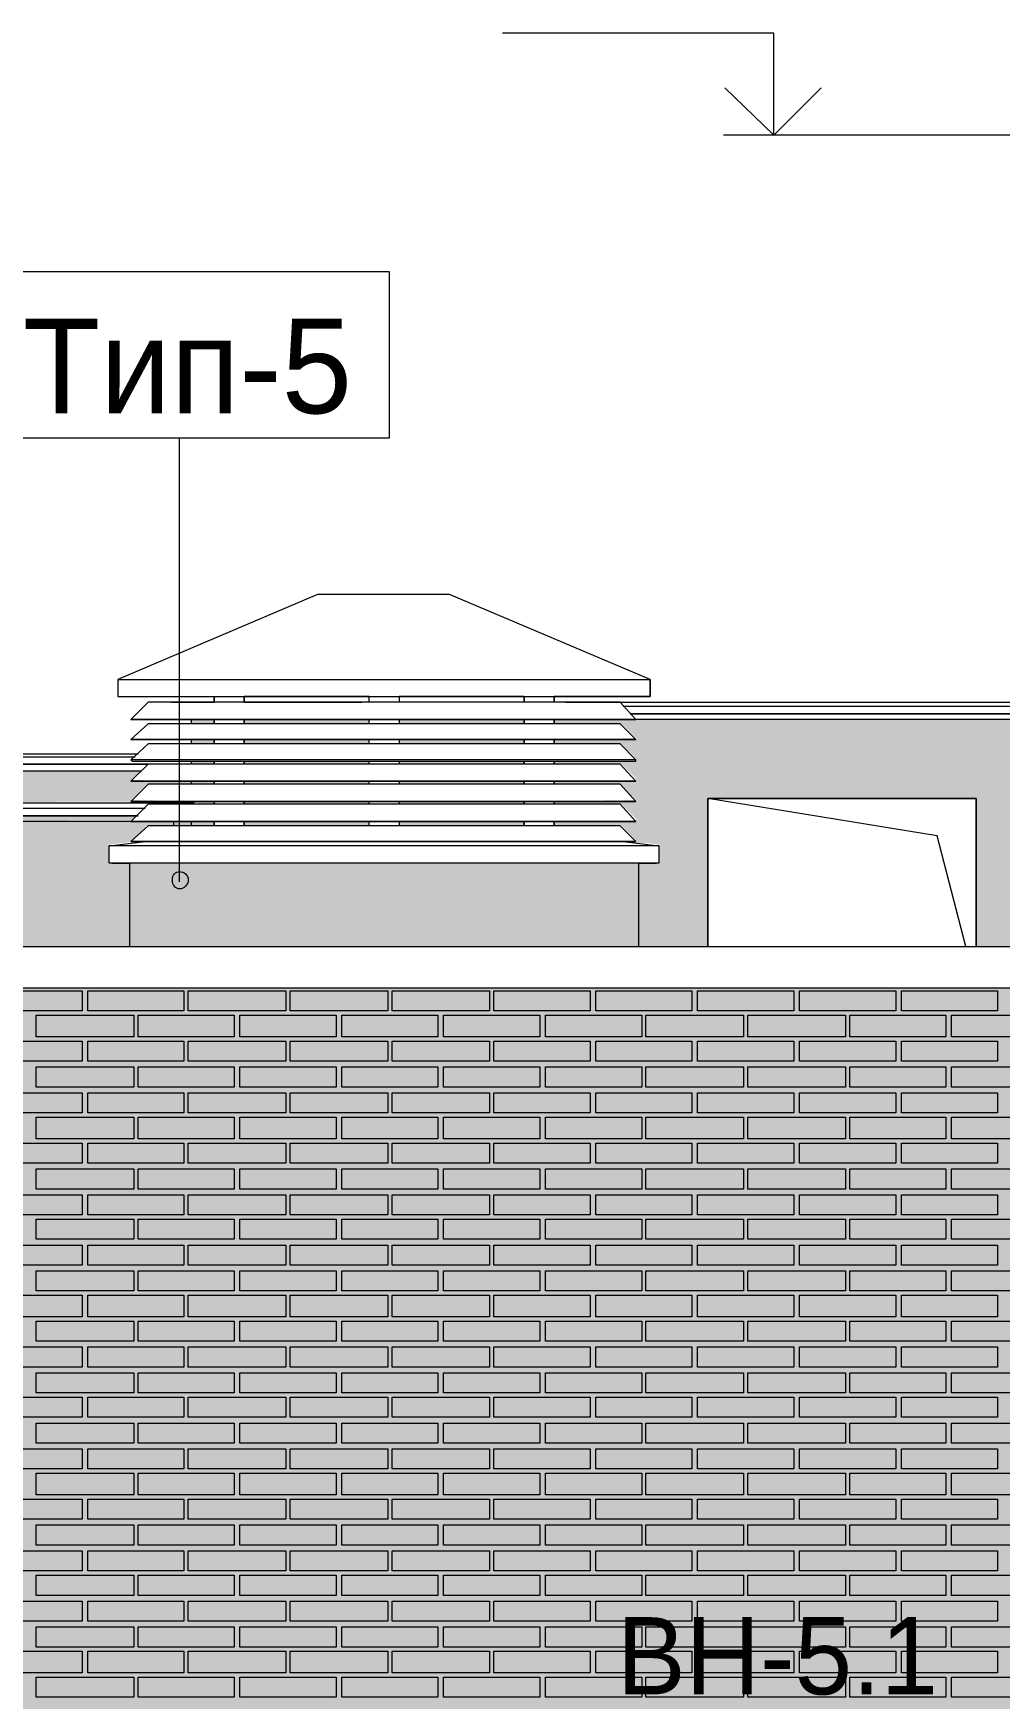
# Model space of a CAD drawing. Header units: millimetres. Extents: x -28928 to 100580, y -22867 to 36490.
# Drawn here: x 18757 to 21607, y 6934 to 11842 of the extents above; entities that cross this region are included whole.
import ezdxf

# ---------------------------------------------------------------- set-up
doc = ezdxf.new("R2010")
doc.units = ezdxf.units.MM
doc.layers.add('PDF _Геометрия', color=7, linetype='Continuous', true_color=0x8f8e8d)
doc.layers.add('PDF _Сплошная заливка', color=7, linetype='Continuous', true_color=0xffffff)
doc.layers.add('PDF _Текст', color=7, linetype='Continuous')

msp = doc.modelspace()

# ---------------------------------------------------------------- hatches: boundary and pattern name
at = {"layer": 'PDF _Сплошная заливка', "true_color": 0x383e42, "transparency": 33554559}
h = msp.add_hatch(color=250, dxfattribs=at)
h.paths.add_polyline_path([(19836.1, 9760.3), (19836.1, 9747.6), (20204.1, 9747.6), (20204.1, 9760.3)])
h.paths.add_polyline_path([(19379.1, 9760.3), (19379.1, 9747.6), (19747.2, 9747.6), (19747.2, 9760.3)])
h.paths.add_polyline_path([(19290.3, 9806.8), (19290.3, 9819.5), (19222.6, 9819.5), (19222.6, 9806.8)])
h.paths.add_polyline_path([(19836.1, 9696.8), (19836.1, 9688.4), (20204.1, 9688.4), (20204.1, 9696.8)])
h.paths.add_polyline_path([(20204.1, 9806.8), (20204.1, 9819.5), (19836.1, 9819.5), (19836.1, 9806.8)])
h.paths.add_polyline_path([(19379.1, 9637.6), (19379.1, 9629.1), (19747.2, 9629.1), (19747.2, 9637.6)])
h.paths.add_polyline_path([(19290.3, 9760.3), (19222.6, 9760.3), (19222.6, 9747.6), (19290.3, 9747.6)])
h.paths.add_polyline_path([(19836.1, 9578.4), (19836.1, 9569.9), (20204.1, 9569.9), (20204.1, 9578.4)])
h.paths.add_polyline_path([(19290.3, 9637.6), (19222.6, 9637.6), (19222.6, 9629.1), (19290.3, 9629.1)])
h.paths.add_polyline_path([(19379.1, 9519.1), (19379.1, 9506.4), (19747.2, 9506.4), (19747.2, 9519.1)])
h.paths.add_polyline_path([(19290.3, 9519.1), (19222.6, 9519.1), (19222.6, 9506.4), (19290.3, 9506.4)])
h.paths.add_polyline_path([(19836.1, 9519.1), (19836.1, 9506.4), (20204.1, 9506.4), (20204.1, 9519.1)])
h.paths.add_polyline_path([(19290.3, 9696.8), (19222.6, 9696.8), (19222.6, 9688.4), (19290.3, 9688.4)])
h.paths.add_polyline_path([(19379.1, 9578.4), (19379.1, 9569.9), (19747.2, 9569.9), (19747.2, 9578.4)])
h.paths.add_polyline_path([(20542.6, 9396.4), (20542.6, 9151), (20745.7, 9151), (20745.7, 9586.8), (21536.8, 9586.8), (21536.8, 9151), (21888, 9151), (21888, 9819.5), (20293, 9819.5), (20293, 9806.8), (20491.8, 9806.8), (20534.1, 9764.5), (20293, 9760.3), (20293, 9747.6), (20491.8, 9747.6), (20534.1, 9705.3), (20534.1, 9696.8), (20293, 9696.8), (20293, 9688.4), (20491.8, 9688.4), (20534.1, 9646), (20534.1, 9637.6), (20293, 9637.6), (20293, 9629.1), (20487.6, 9629.1), (20534.1, 9582.6), (20293, 9578.4), (20293, 9569.9), (20491.8, 9569.9), (20534.1, 9527.6), (20534.1, 9519.1), (20293, 9519.1), (20293, 9506.4), (20491.8, 9506.4), (20534.1, 9464.1), (20534.1, 9455.7), (20568, 9455.7), (20601.8, 9451.4), (20601.8, 9396.4)])
h.paths.add_polyline_path([(19836.1, 9637.6), (19836.1, 9629.1), (20204.1, 9629.1), (20204.1, 9637.6)])
h.paths.add_polyline_path([(19747.2, 9806.8), (19747.2, 9819.5), (19379.1, 9819.5), (19379.1, 9806.8)])
h.paths.add_polyline_path([(19379.1, 9696.8), (19379.1, 9688.4), (19747.2, 9688.4), (19747.2, 9696.8)])
h.paths.add_polyline_path([(19222.6, 9578.4), (19231.1, 9574.1), (19290.3, 9569.9), (19290.3, 9578.4)])
h = msp.add_hatch(color=250, dxfattribs=at)
h.paths.add_polyline_path([(19222.6, 9519.1), (19171.8, 9519.1), (19171.8, 9506.4), (19222.6, 9506.4)])
h.paths.add_polyline_path([(19091.4, 9629.1), (19222.6, 9629.1), (19222.6, 9637.6), (19044.9, 9641.8), (19070.3, 9667.2), (16933.7, 9667.2), (16933.7, 9574.1), (17183.4, 9574.1), (17183.4, 9565.7), (17932.2, 9565.7), (17932.2, 9574.1), (19222.6, 9578.4), (19044.9, 9582.6)])
h.paths.add_polyline_path([(19061.8, 9536), (16933.7, 9536), (16933.7, 9519.1), (19044.9, 9523.4), (19053.4, 9527.6)])
msp.add_hatch(color=250, dxfattribs=at).paths.add_polyline_path([(19091.4, 9506.4), (19171.8, 9506.4), (19171.8, 9519.1), (16502.2, 9519.1), (16502.2, 9151), (19040.7, 9151), (19040.7, 9396.4), (18981.4, 9396.4), (18981.4, 9451.4), (19019.5, 9455.7), (19053.4, 9459.9), (19044.9, 9464.1), (19053.4, 9468.4)])
at = {"layer": 'PDF _Сплошная заливка', "true_color": 0xdcd6cf, "transparency": 33554559}
msp.add_hatch(color=254, dxfattribs=at).paths.add_polyline_path([(29465.3, 1544.1), (29486.4, 1544.1), (29486.4, 9028.4), (4952.2, 9028.4), (4952.2, -4713.2), (29465.3, -4713.2)])

# ---------------------------------------------------------------- linework, layer by layer
at = {"layer": 'PDF _Геометрия', "color": 7, "lineweight": 9}
for points in [[(21985.3, 11541.4), (21185.7, 11541.4), (20940.3, 11541.4), (20940.3, 11841.8), (20140.7, 11841.8)], [(21088.4, 11541.4), (20792.2, 11541.4)], [(19188.7, 9341.4), (19188.7, 10648.7)], [(20576.4, 9938), (20576.4, 9887.2), (20576.4, 9938), (19984.1, 10187.6), (19594.9, 10187.6), (19006.8, 9938), (20576.4, 9938), (19984.1, 10187.6), (19594.9, 10187.6), (19006.8, 9938), (19006.8, 9887.2), (20576.4, 9887.2), (20542.6, 9887.2), (20293, 9887.2)], [(19006.8, 9938), (19006.8, 9887.2), (19040.7, 9887.2), (19290.3, 9887.2)], [(20534.1, 9819.5), (20487.6, 9870.3), (19095.7, 9870.3), (19044.9, 9819.5)], [(19163.4, 9870.3), (19290.3, 9870.3), (19290.3, 9887.2), (19290.3, 9870.3)], [(19379.1, 9870.3), (19379.1, 9887.2), (19379.1, 9870.3)], [(19747.2, 9870.3), (19747.2, 9887.2), (19379.1, 9887.2)], [(19379.1, 9870.3), (19726.1, 9870.3)], [(20204.1, 9887.2), (19836.1, 9887.2), (19836.1, 9870.3)], [(20293, 9870.3), (20293, 9887.2), (20293, 9870.3)], [(20326.8, 9870.3), (21951.4, 9870.3), (21951.4, 9857.6), (20496.1, 9857.6)], [(19290.3, 9819.5), (19290.3, 9806.8), (19290.3, 9819.5), (19222.6, 9819.5), (19222.6, 9806.8)], [(19747.2, 9806.8), (19747.2, 9819.5), (19379.1, 9819.5), (19379.1, 9806.8), (19379.1, 9819.5)], [(20204.1, 9819.5), (20204.1, 9806.8), (20204.1, 9819.5), (19836.1, 9819.5), (19836.1, 9806.8)], [(21888, 9151), (21888, 9819.5), (20293, 9819.5), (20293, 9806.8), (20293, 9819.5)], [(21951.4, 9857.6), (21951.4, 9836.4), (20517.2, 9836.4), (21951.4, 9836.4), (21951.4, 9849.1)], [(20534.1, 9760.3), (20487.6, 9806.8), (19095.7, 9806.8), (19044.9, 9760.3)], [(19066.1, 9718), (18698, 9718), (18698, 9713.7), (18198.7, 9713.7), (18198.7, 9718), (17661.4, 9718), (17661.4, 9713.7), (17314.5, 9713.7), (17314.5, 9718), (16874.5, 9718), (16874.5, 9709.5), (19057.6, 9709.5)], [(20534.1, 9701), (20487.6, 9747.6), (19095.7, 9747.6), (19044.9, 9701)], [(19222.6, 9760.3), (19222.6, 9747.6)], [(19747.2, 9747.6), (19747.2, 9760.3)], [(19836.1, 9760.3), (19836.1, 9747.6)], [(16874.5, 9696.8), (16874.5, 9688.4), (19095.7, 9688.4), (16874.5, 9688.4), (16874.5, 9709.5)], [(20534.1, 9637.6), (20487.6, 9688.4), (19095.7, 9688.4), (19044.9, 9637.6)], [(19222.6, 9696.8), (19222.6, 9688.4)], [(19747.2, 9688.4), (19747.2, 9696.8)], [(19836.1, 9696.8), (19836.1, 9688.4)], [(19074.5, 9667.2), (16933.7, 9667.2), (16933.7, 9574.1)], [(20487.6, 9629.1), (20534.1, 9578.4), (20487.6, 9629.1), (19095.7, 9629.1), (19044.9, 9578.4)], [(19222.6, 9637.6), (19222.6, 9629.1)], [(19747.2, 9629.1), (19747.2, 9637.6)], [(19836.1, 9637.6), (19836.1, 9629.1)], [(19087.2, 9557.2), (16443, 9557.2), (16443, 9574.1), (17183.4, 9574.1), (17183.4, 9565.7), (17932.2, 9565.7), (17932.2, 9574.1), (19231.1, 9574.1), (19231.1, 9569.9)], [(19222.6, 9578.4), (19222.6, 9574.1)], [(19747.2, 9569.9), (19747.2, 9578.4)], [(19836.1, 9578.4), (19836.1, 9569.9)], [(21507.2, 9151), (21422.6, 9476.8), (20745.7, 9586.8)], [(16443, 9553), (16443, 9536), (19066.1, 9536), (16443, 9536), (16443, 9557.2)], [(20534.1, 9519.1), (20487.6, 9569.9), (19095.7, 9569.9), (19044.9, 9519.1)], [(19171.8, 9506.4), (19171.8, 9519.1), (16502.2, 9519.1), (16502.2, 9151)], [(20534.1, 9459.9), (20487.6, 9506.4), (19095.7, 9506.4), (19044.9, 9459.9)], [(19222.6, 9519.1), (19222.6, 9506.4)], [(19747.2, 9506.4), (19747.2, 9519.1)], [(19836.1, 9519.1), (19836.1, 9506.4)], [(20496.1, 9459.9), (20601.8, 9447.2), (20601.8, 9396.4), (18981.4, 9396.4), (18981.4, 9447.2)], [(20601.8, 9447.2), (18981.4, 9447.2), (19087.2, 9459.9)], [(18989.9, 9396.4), (19040.7, 9396.4), (19040.7, 9151)], [(20542.6, 9151), (20542.6, 9396.4), (20593.4, 9396.4)], [(-21875.1, 9028.4), (-21875.1, 9151), (29681.1, 9151), (29681.1, 9028.4), (-21875.1, 9028.4), (-21875.1, 9151)]]:
    msp.add_lwpolyline(points, dxfattribs=at)
at = {"layer": 'PDF _Геометрия', "color": 7, "lineweight": 18}
msp.add_lwpolyline([(21079.9, 11681), (20940.3, 11541.4), (20796.4, 11681)], dxfattribs=at)
at = {"layer": 'PDF _Геометрия', "color": 7, "lineweight": 9}
for points in [[(18566.8, 11139.5), (19806.4, 11139.5), (19806.4, 10648.7), (18566.8, 10648.7)], [(20204.1, 9887.2), (20204.1, 9870.3)], [(19044.9, 9819.5), (19049.1, 9819.5), (20534.1, 9819.5)], [(19044.9, 9760.3), (19049.1, 9760.3), (20534.1, 9760.3)], [(19290.3, 9760.3), (19290.3, 9747.6)], [(19379.1, 9747.6), (19379.1, 9760.3)], [(20204.1, 9760.3), (20204.1, 9747.6)], [(20293, 9747.6), (20293, 9760.3)], [(19044.9, 9701), (19049.1, 9696.8), (20534.1, 9696.8), (20534.1, 9701)], [(19290.3, 9696.8), (19290.3, 9688.4)], [(19379.1, 9688.4), (19379.1, 9696.8)], [(20204.1, 9696.8), (20204.1, 9688.4)], [(20293, 9688.4), (20293, 9696.8)], [(19044.9, 9637.6), (19049.1, 9637.6), (20534.1, 9637.6)], [(19290.3, 9637.6), (19290.3, 9629.1)], [(19379.1, 9629.1), (19379.1, 9637.6)], [(20204.1, 9637.6), (20204.1, 9629.1)], [(20293, 9629.1), (20293, 9637.6)], [(19044.9, 9578.4), (19049.1, 9578.4), (20534.1, 9578.4)], [(19290.3, 9578.4), (19290.3, 9569.9)], [(19379.1, 9569.9), (19379.1, 9578.4)], [(20204.1, 9578.4), (20204.1, 9569.9)], [(20293, 9569.9), (20293, 9578.4)], [(20745.7, 9586.8), (20745.7, 9151), (20745.7, 9586.8), (21536.8, 9586.8), (21536.8, 9151), (21536.8, 9586.8)], [(19044.9, 9519.1), (19049.1, 9519.1), (20534.1, 9519.1)], [(19290.3, 9519.1), (19290.3, 9506.4)], [(19379.1, 9506.4), (19379.1, 9519.1)], [(20204.1, 9519.1), (20204.1, 9506.4)], [(20293, 9506.4), (20293, 9519.1)], [(19044.9, 9459.9), (19049.1, 9459.9), (20534.1, 9459.9)]]:
    msp.add_lwpolyline(points, close=True, dxfattribs=at)
at = {"layer": 'PDF _Геометрия', "lineweight": 9}
for points in [[(18901.1, 9019.9), (18901.1, 8960.7), (18617.6, 8960.7), (18617.6, 9019.9)], [(19201.4, 9019.9), (19201.4, 8960.7), (18918, 8960.7), (18918, 9019.9)], [(19501.8, 9019.9), (19501.8, 8960.7), (19214.1, 8960.7), (19214.1, 9019.9)], [(19802.2, 9019.9), (19802.2, 8960.7), (19514.5, 8960.7), (19514.5, 9019.9)], [(20102.6, 9019.9), (20102.6, 8960.7), (19814.9, 8960.7), (19814.9, 9019.9)], [(20398.7, 9019.9), (20398.7, 8960.7), (20115.3, 8960.7), (20115.3, 9019.9)], [(20699.1, 9019.9), (20699.1, 8960.7), (20415.7, 8960.7), (20415.7, 9019.9)], [(20999.5, 9019.9), (20999.5, 8960.7), (20716.1, 8960.7), (20716.1, 9019.9)], [(21299.9, 9019.9), (21299.9, 8960.7), (21016.4, 8960.7), (21016.4, 9019.9)], [(21600.3, 9019.9), (21600.3, 8960.7), (21316.8, 8960.7), (21316.8, 9019.9)], [(19053.4, 8884.5), (18909.5, 8884.5), (18765.7, 8884.5), (18765.7, 8948), (18909.5, 8948), (19053.4, 8948)], [(19349.5, 8884.5), (19209.9, 8884.5), (19066.1, 8884.5), (19066.1, 8948), (19209.9, 8948), (19349.5, 8948)], [(19649.9, 8884.5), (19510.3, 8884.5), (19366.4, 8884.5), (19366.4, 8948), (19510.3, 8948), (19649.9, 8948)], [(19950.3, 8884.5), (19806.4, 8884.5), (19666.8, 8884.5), (19666.8, 8948), (19806.4, 8948), (19950.3, 8948)], [(20250.7, 8884.5), (20106.8, 8884.5), (19967.2, 8884.5), (19967.2, 8948), (20106.8, 8948), (20250.7, 8948)], [(20551.1, 8884.5), (20407.2, 8884.5), (20267.6, 8884.5), (20267.6, 8948), (20407.2, 8948), (20551.1, 8948)], [(20851.4, 8884.5), (20707.6, 8884.5), (20563.7, 8884.5), (20563.7, 8948), (20707.6, 8948), (20851.4, 8948)], [(21151.8, 8884.5), (21008, 8884.5), (20864.1, 8884.5), (20864.1, 8948), (21008, 8948), (21151.8, 8948)], [(21448, 8884.5), (21308.4, 8884.5), (21164.5, 8884.5), (21164.5, 8948), (21308.4, 8948), (21448, 8948)], [(21748.4, 8884.5), (21608.7, 8884.5), (21464.9, 8884.5), (21464.9, 8948), (21608.7, 8948), (21748.4, 8948)], [(18901.1, 8871.8), (18901.1, 8812.6), (18617.6, 8812.6), (18617.6, 8871.8)], [(19201.4, 8871.8), (19201.4, 8812.6), (18918, 8812.6), (18918, 8871.8)], [(19501.8, 8871.8), (19501.8, 8812.6), (19214.1, 8812.6), (19214.1, 8871.8)], [(19802.2, 8871.8), (19802.2, 8812.6), (19514.5, 8812.6), (19514.5, 8871.8)], [(20102.6, 8871.8), (20102.6, 8812.6), (19814.9, 8812.6), (19814.9, 8871.8)], [(20398.7, 8871.8), (20398.7, 8812.6), (20115.3, 8812.6), (20115.3, 8871.8)], [(20699.1, 8871.8), (20699.1, 8812.6), (20415.7, 8812.6), (20415.7, 8871.8)], [(20999.5, 8871.8), (20999.5, 8812.6), (20716.1, 8812.6), (20716.1, 8871.8)], [(21299.9, 8871.8), (21299.9, 8812.6), (21016.4, 8812.6), (21016.4, 8871.8)], [(21600.3, 8871.8), (21600.3, 8812.6), (21316.8, 8812.6), (21316.8, 8871.8)], [(19053.4, 8736.4), (18909.5, 8736.4), (18765.7, 8736.4), (18765.7, 8795.7), (18909.5, 8795.7), (19053.4, 8795.7)], [(19349.5, 8736.4), (19209.9, 8736.4), (19066.1, 8736.4), (19066.1, 8795.7), (19209.9, 8795.7), (19349.5, 8795.7)], [(19649.9, 8736.4), (19510.3, 8736.4), (19366.4, 8736.4), (19366.4, 8795.7), (19510.3, 8795.7), (19649.9, 8795.7)], [(19950.3, 8736.4), (19806.4, 8736.4), (19666.8, 8736.4), (19666.8, 8795.7), (19806.4, 8795.7), (19950.3, 8795.7)], [(20250.7, 8736.4), (20106.8, 8736.4), (19967.2, 8736.4), (19967.2, 8795.7), (20106.8, 8795.7), (20250.7, 8795.7)], [(20551.1, 8736.4), (20407.2, 8736.4), (20267.6, 8736.4), (20267.6, 8795.7), (20407.2, 8795.7), (20551.1, 8795.7)], [(20851.4, 8736.4), (20707.6, 8736.4), (20563.7, 8736.4), (20563.7, 8795.7), (20707.6, 8795.7), (20851.4, 8795.7)], [(21151.8, 8736.4), (21008, 8736.4), (20864.1, 8736.4), (20864.1, 8795.7), (21008, 8795.7), (21151.8, 8795.7)], [(21448, 8736.4), (21308.4, 8736.4), (21164.5, 8736.4), (21164.5, 8795.7), (21308.4, 8795.7), (21448, 8795.7)], [(21748.4, 8736.4), (21608.7, 8736.4), (21464.9, 8736.4), (21464.9, 8795.7), (21608.7, 8795.7), (21748.4, 8795.7)], [(18901.1, 8719.5), (18901.1, 8660.3), (18617.6, 8660.3), (18617.6, 8719.5)], [(19201.4, 8719.5), (19201.4, 8660.3), (18918, 8660.3), (18918, 8719.5)], [(19501.8, 8719.5), (19501.8, 8660.3), (19214.1, 8660.3), (19214.1, 8719.5)], [(19802.2, 8719.5), (19802.2, 8660.3), (19514.5, 8660.3), (19514.5, 8719.5)], [(20102.6, 8719.5), (20102.6, 8660.3), (19814.9, 8660.3), (19814.9, 8719.5)], [(20398.7, 8719.5), (20398.7, 8660.3), (20115.3, 8660.3), (20115.3, 8719.5)], [(20699.1, 8719.5), (20699.1, 8660.3), (20415.7, 8660.3), (20415.7, 8719.5)], [(20999.5, 8719.5), (20999.5, 8660.3), (20716.1, 8660.3), (20716.1, 8719.5)], [(21299.9, 8719.5), (21299.9, 8660.3), (21016.4, 8660.3), (21016.4, 8719.5)], [(21600.3, 8719.5), (21600.3, 8660.3), (21316.8, 8660.3), (21316.8, 8719.5)], [(19053.4, 8584.1), (18909.5, 8584.1), (18765.7, 8584.1), (18765.7, 8647.6), (18909.5, 8647.6), (19053.4, 8647.6)], [(19349.5, 8584.1), (19209.9, 8584.1), (19066.1, 8584.1), (19066.1, 8647.6), (19209.9, 8647.6), (19349.5, 8647.6)], [(19649.9, 8584.1), (19510.3, 8584.1), (19366.4, 8584.1), (19366.4, 8647.6), (19510.3, 8647.6), (19649.9, 8647.6)], [(19950.3, 8584.1), (19806.4, 8584.1), (19666.8, 8584.1), (19666.8, 8647.6), (19806.4, 8647.6), (19950.3, 8647.6)], [(20250.7, 8584.1), (20106.8, 8584.1), (19967.2, 8584.1), (19967.2, 8647.6), (20106.8, 8647.6), (20250.7, 8647.6)], [(20551.1, 8584.1), (20407.2, 8584.1), (20267.6, 8584.1), (20267.6, 8647.6), (20407.2, 8647.6), (20551.1, 8647.6)], [(20851.4, 8584.1), (20707.6, 8584.1), (20563.7, 8584.1), (20563.7, 8647.6), (20707.6, 8647.6), (20851.4, 8647.6)], [(21151.8, 8584.1), (21008, 8584.1), (20864.1, 8584.1), (20864.1, 8647.6), (21008, 8647.6), (21151.8, 8647.6)], [(21448, 8584.1), (21308.4, 8584.1), (21164.5, 8584.1), (21164.5, 8647.6), (21308.4, 8647.6), (21448, 8647.6)], [(21748.4, 8584.1), (21608.7, 8584.1), (21464.9, 8584.1), (21464.9, 8647.6), (21608.7, 8647.6), (21748.4, 8647.6)], [(18901.1, 8571.4), (18901.1, 8512.2), (18617.6, 8512.2), (18617.6, 8571.4)], [(19201.4, 8571.4), (19201.4, 8512.2), (18918, 8512.2), (18918, 8571.4)], [(19501.8, 8571.4), (19501.8, 8512.2), (19214.1, 8512.2), (19214.1, 8571.4)], [(19802.2, 8571.4), (19802.2, 8512.2), (19514.5, 8512.2), (19514.5, 8571.4)], [(20102.6, 8571.4), (20102.6, 8512.2), (19814.9, 8512.2), (19814.9, 8571.4)], [(20398.7, 8571.4), (20398.7, 8512.2), (20115.3, 8512.2), (20115.3, 8571.4)], [(20699.1, 8571.4), (20699.1, 8512.2), (20415.7, 8512.2), (20415.7, 8571.4)], [(20999.5, 8571.4), (20999.5, 8512.2), (20716.1, 8512.2), (20716.1, 8571.4)], [(21299.9, 8571.4), (21299.9, 8512.2), (21016.4, 8512.2), (21016.4, 8571.4)], [(21600.3, 8571.4), (21600.3, 8512.2), (21316.8, 8512.2), (21316.8, 8571.4)], [(19053.4, 8436), (18909.5, 8436), (18765.7, 8436), (18765.7, 8495.3), (18909.5, 8495.3), (19053.4, 8495.3)], [(19349.5, 8436), (19209.9, 8436), (19066.1, 8436), (19066.1, 8495.3), (19209.9, 8495.3), (19349.5, 8495.3)], [(19649.9, 8436), (19510.3, 8436), (19366.4, 8436), (19366.4, 8495.3), (19510.3, 8495.3), (19649.9, 8495.3)], [(19950.3, 8436), (19806.4, 8436), (19666.8, 8436), (19666.8, 8495.3), (19806.4, 8495.3), (19950.3, 8495.3)], [(20250.7, 8436), (20106.8, 8436), (19967.2, 8436), (19967.2, 8495.3), (20106.8, 8495.3), (20250.7, 8495.3)], [(20551.1, 8436), (20407.2, 8436), (20267.6, 8436), (20267.6, 8495.3), (20407.2, 8495.3), (20551.1, 8495.3)], [(20851.4, 8436), (20707.6, 8436), (20563.7, 8436), (20563.7, 8495.3), (20707.6, 8495.3), (20851.4, 8495.3)], [(21151.8, 8436), (21008, 8436), (20864.1, 8436), (20864.1, 8495.3), (21008, 8495.3), (21151.8, 8495.3)], [(21448, 8436), (21308.4, 8436), (21164.5, 8436), (21164.5, 8495.3), (21308.4, 8495.3), (21448, 8495.3)], [(21748.4, 8436), (21608.7, 8436), (21464.9, 8436), (21464.9, 8495.3), (21608.7, 8495.3), (21748.4, 8495.3)], [(18901.1, 8419.1), (18901.1, 8359.9), (18617.6, 8359.9), (18617.6, 8419.1)], [(19201.4, 8419.1), (19201.4, 8359.9), (18918, 8359.9), (18918, 8419.1)], [(19501.8, 8419.1), (19501.8, 8359.9), (19214.1, 8359.9), (19214.1, 8419.1)], [(19802.2, 8419.1), (19802.2, 8359.9), (19514.5, 8359.9), (19514.5, 8419.1)], [(20102.6, 8419.1), (20102.6, 8359.9), (19814.9, 8359.9), (19814.9, 8419.1)], [(20398.7, 8419.1), (20398.7, 8359.9), (20115.3, 8359.9), (20115.3, 8419.1)], [(20699.1, 8419.1), (20699.1, 8359.9), (20415.7, 8359.9), (20415.7, 8419.1)], [(20999.5, 8419.1), (20999.5, 8359.9), (20716.1, 8359.9), (20716.1, 8419.1)], [(21299.9, 8419.1), (21299.9, 8359.9), (21016.4, 8359.9), (21016.4, 8419.1)], [(21600.3, 8419.1), (21600.3, 8359.9), (21316.8, 8359.9), (21316.8, 8419.1)], [(19053.4, 8288), (18909.5, 8288), (18765.7, 8288), (18765.7, 8347.2), (18909.5, 8347.2), (19053.4, 8347.2)], [(19349.5, 8288), (19209.9, 8288), (19066.1, 8288), (19066.1, 8347.2), (19209.9, 8347.2), (19349.5, 8347.2)], [(19649.9, 8288), (19510.3, 8288), (19366.4, 8288), (19366.4, 8347.2), (19510.3, 8347.2), (19649.9, 8347.2)], [(19950.3, 8288), (19806.4, 8288), (19666.8, 8288), (19666.8, 8347.2), (19806.4, 8347.2), (19950.3, 8347.2)], [(20250.7, 8288), (20106.8, 8288), (19967.2, 8288), (19967.2, 8347.2), (20106.8, 8347.2), (20250.7, 8347.2)], [(20551.1, 8288), (20407.2, 8288), (20267.6, 8288), (20267.6, 8347.2), (20407.2, 8347.2), (20551.1, 8347.2)], [(20851.4, 8288), (20707.6, 8288), (20563.7, 8288), (20563.7, 8347.2), (20707.6, 8347.2), (20851.4, 8347.2)], [(21151.8, 8288), (21008, 8288), (20864.1, 8288), (20864.1, 8347.2), (21008, 8347.2), (21151.8, 8347.2)], [(21448, 8288), (21308.4, 8288), (21164.5, 8288), (21164.5, 8347.2), (21308.4, 8347.2), (21448, 8347.2)], [(21748.4, 8288), (21608.7, 8288), (21464.9, 8288), (21464.9, 8347.2), (21608.7, 8347.2), (21748.4, 8347.2)], [(18901.1, 8271), (18901.1, 8211.8), (18617.6, 8211.8), (18617.6, 8271)], [(19201.4, 8271), (19201.4, 8211.8), (18918, 8211.8), (18918, 8271)], [(19501.8, 8271), (19501.8, 8211.8), (19214.1, 8211.8), (19214.1, 8271)], [(19802.2, 8271), (19802.2, 8211.8), (19514.5, 8211.8), (19514.5, 8271)], [(20102.6, 8271), (20102.6, 8211.8), (19814.9, 8211.8), (19814.9, 8271)], [(20398.7, 8271), (20398.7, 8211.8), (20115.3, 8211.8), (20115.3, 8271)], [(20699.1, 8271), (20699.1, 8211.8), (20415.7, 8211.8), (20415.7, 8271)], [(20999.5, 8271), (20999.5, 8211.8), (20716.1, 8211.8), (20716.1, 8271)], [(21299.9, 8271), (21299.9, 8211.8), (21016.4, 8211.8), (21016.4, 8271)], [(21600.3, 8271), (21600.3, 8211.8), (21316.8, 8211.8), (21316.8, 8271)], [(19053.4, 8135.7), (18909.5, 8135.7), (18765.7, 8135.7), (18765.7, 8194.9), (18909.5, 8194.9), (19053.4, 8194.9)], [(19349.5, 8135.7), (19209.9, 8135.7), (19066.1, 8135.7), (19066.1, 8194.9), (19209.9, 8194.9), (19349.5, 8194.9)], [(19649.9, 8135.7), (19510.3, 8135.7), (19366.4, 8135.7), (19366.4, 8194.9), (19510.3, 8194.9), (19649.9, 8194.9)], [(19950.3, 8135.7), (19806.4, 8135.7), (19666.8, 8135.7), (19666.8, 8194.9), (19806.4, 8194.9), (19950.3, 8194.9)], [(20250.7, 8135.7), (20106.8, 8135.7), (19967.2, 8135.7), (19967.2, 8194.9), (20106.8, 8194.9), (20250.7, 8194.9)], [(20551.1, 8135.7), (20407.2, 8135.7), (20267.6, 8135.7), (20267.6, 8194.9), (20407.2, 8194.9), (20551.1, 8194.9)], [(20851.4, 8135.7), (20707.6, 8135.7), (20563.7, 8135.7), (20563.7, 8194.9), (20707.6, 8194.9), (20851.4, 8194.9)], [(21151.8, 8135.7), (21008, 8135.7), (20864.1, 8135.7), (20864.1, 8194.9), (21008, 8194.9), (21151.8, 8194.9)], [(21448, 8135.7), (21308.4, 8135.7), (21164.5, 8135.7), (21164.5, 8194.9), (21308.4, 8194.9), (21448, 8194.9)], [(21748.4, 8135.7), (21608.7, 8135.7), (21464.9, 8135.7), (21464.9, 8194.9), (21608.7, 8194.9), (21748.4, 8194.9)], [(18901.1, 8123), (18901.1, 8059.5), (18617.6, 8059.5), (18617.6, 8123)], [(19201.4, 8123), (19201.4, 8059.5), (18918, 8059.5), (18918, 8123)], [(19501.8, 8123), (19501.8, 8059.5), (19214.1, 8059.5), (19214.1, 8123)], [(19802.2, 8123), (19802.2, 8059.5), (19514.5, 8059.5), (19514.5, 8123)], [(20102.6, 8123), (20102.6, 8059.5), (19814.9, 8059.5), (19814.9, 8123)], [(20398.7, 8123), (20398.7, 8059.5), (20115.3, 8059.5), (20115.3, 8123)], [(20699.1, 8123), (20699.1, 8059.5), (20415.7, 8059.5), (20415.7, 8123)], [(20999.5, 8123), (20999.5, 8059.5), (20716.1, 8059.5), (20716.1, 8123)], [(21299.9, 8123), (21299.9, 8059.5), (21016.4, 8059.5), (21016.4, 8123)], [(21600.3, 8123), (21600.3, 8059.5), (21316.8, 8059.5), (21316.8, 8123)], [(19053.4, 7987.6), (18909.5, 7987.6), (18765.7, 7987.6), (18765.7, 8046.8), (18909.5, 8046.8), (19053.4, 8046.8)], [(19349.5, 7987.6), (19209.9, 7987.6), (19066.1, 7987.6), (19066.1, 8046.8), (19209.9, 8046.8), (19349.5, 8046.8)], [(19649.9, 7987.6), (19510.3, 7987.6), (19366.4, 7987.6), (19366.4, 8046.8), (19510.3, 8046.8), (19649.9, 8046.8)], [(19950.3, 7987.6), (19806.4, 7987.6), (19666.8, 7987.6), (19666.8, 8046.8), (19806.4, 8046.8), (19950.3, 8046.8)], [(20250.7, 7987.6), (20106.8, 7987.6), (19967.2, 7987.6), (19967.2, 8046.8), (20106.8, 8046.8), (20250.7, 8046.8)], [(20551.1, 7987.6), (20407.2, 7987.6), (20267.6, 7987.6), (20267.6, 8046.8), (20407.2, 8046.8), (20551.1, 8046.8)], [(20851.4, 7987.6), (20707.6, 7987.6), (20563.7, 7987.6), (20563.7, 8046.8), (20707.6, 8046.8), (20851.4, 8046.8)], [(21151.8, 7987.6), (21008, 7987.6), (20864.1, 7987.6), (20864.1, 8046.8), (21008, 8046.8), (21151.8, 8046.8)], [(21448, 7987.6), (21308.4, 7987.6), (21164.5, 7987.6), (21164.5, 8046.8), (21308.4, 8046.8), (21448, 8046.8)], [(21748.4, 7987.6), (21608.7, 7987.6), (21464.9, 7987.6), (21464.9, 8046.8), (21608.7, 8046.8), (21748.4, 8046.8)], [(18901.1, 7970.7), (18901.1, 7911.4), (18617.6, 7911.4), (18617.6, 7970.7)], [(19201.4, 7970.7), (19201.4, 7911.4), (18918, 7911.4), (18918, 7970.7)], [(19501.8, 7970.7), (19501.8, 7911.4), (19214.1, 7911.4), (19214.1, 7970.7)], [(19802.2, 7970.7), (19802.2, 7911.4), (19514.5, 7911.4), (19514.5, 7970.7)], [(20102.6, 7970.7), (20102.6, 7911.4), (19814.9, 7911.4), (19814.9, 7970.7)], [(20398.7, 7970.7), (20398.7, 7911.4), (20115.3, 7911.4), (20115.3, 7970.7)], [(20699.1, 7970.7), (20699.1, 7911.4), (20415.7, 7911.4), (20415.7, 7970.7)], [(20999.5, 7970.7), (20999.5, 7911.4), (20716.1, 7911.4), (20716.1, 7970.7)], [(21299.9, 7970.7), (21299.9, 7911.4), (21016.4, 7911.4), (21016.4, 7970.7)], [(21600.3, 7970.7), (21600.3, 7911.4), (21316.8, 7911.4), (21316.8, 7970.7)], [(19053.4, 7835.3), (18909.5, 7835.3), (18765.7, 7835.3), (18765.7, 7894.5), (18909.5, 7894.5), (19053.4, 7894.5)], [(19349.5, 7835.3), (19209.9, 7835.3), (19066.1, 7835.3), (19066.1, 7894.5), (19209.9, 7894.5), (19349.5, 7894.5)], [(19649.9, 7835.3), (19510.3, 7835.3), (19366.4, 7835.3), (19366.4, 7894.5), (19510.3, 7894.5), (19649.9, 7894.5)], [(19950.3, 7835.3), (19806.4, 7835.3), (19666.8, 7835.3), (19666.8, 7894.5), (19806.4, 7894.5), (19950.3, 7894.5)], [(20250.7, 7835.3), (20106.8, 7835.3), (19967.2, 7835.3), (19967.2, 7894.5), (20106.8, 7894.5), (20250.7, 7894.5)], [(20551.1, 7835.3), (20407.2, 7835.3), (20267.6, 7835.3), (20267.6, 7894.5), (20407.2, 7894.5), (20551.1, 7894.5)], [(20851.4, 7835.3), (20707.6, 7835.3), (20563.7, 7835.3), (20563.7, 7894.5), (20707.6, 7894.5), (20851.4, 7894.5)], [(21151.8, 7835.3), (21008, 7835.3), (20864.1, 7835.3), (20864.1, 7894.5), (21008, 7894.5), (21151.8, 7894.5)], [(21448, 7835.3), (21308.4, 7835.3), (21164.5, 7835.3), (21164.5, 7894.5), (21308.4, 7894.5), (21448, 7894.5)], [(21748.4, 7835.3), (21608.7, 7835.3), (21464.9, 7835.3), (21464.9, 7894.5), (21608.7, 7894.5), (21748.4, 7894.5)], [(18901.1, 7822.6), (18901.1, 7763.4), (18617.6, 7763.4), (18617.6, 7822.6)], [(19201.4, 7822.6), (19201.4, 7763.4), (18918, 7763.4), (18918, 7822.6)], [(19501.8, 7822.6), (19501.8, 7763.4), (19214.1, 7763.4), (19214.1, 7822.6)], [(19802.2, 7822.6), (19802.2, 7763.4), (19514.5, 7763.4), (19514.5, 7822.6)], [(20102.6, 7822.6), (20102.6, 7763.4), (19814.9, 7763.4), (19814.9, 7822.6)], [(20398.7, 7822.6), (20398.7, 7763.4), (20115.3, 7763.4), (20115.3, 7822.6)], [(20699.1, 7822.6), (20699.1, 7763.4), (20415.7, 7763.4), (20415.7, 7822.6)], [(20999.5, 7822.6), (20999.5, 7763.4), (20716.1, 7763.4), (20716.1, 7822.6)], [(21299.9, 7822.6), (21299.9, 7763.4), (21016.4, 7763.4), (21016.4, 7822.6)], [(21600.3, 7822.6), (21600.3, 7763.4), (21316.8, 7763.4), (21316.8, 7822.6)], [(19053.4, 7687.2), (18909.5, 7687.2), (18765.7, 7687.2), (18765.7, 7746.4), (18909.5, 7746.4), (19053.4, 7746.4)], [(19349.5, 7687.2), (19209.9, 7687.2), (19066.1, 7687.2), (19066.1, 7746.4), (19209.9, 7746.4), (19349.5, 7746.4)], [(19649.9, 7687.2), (19510.3, 7687.2), (19366.4, 7687.2), (19366.4, 7746.4), (19510.3, 7746.4), (19649.9, 7746.4)], [(19950.3, 7687.2), (19806.4, 7687.2), (19666.8, 7687.2), (19666.8, 7746.4), (19806.4, 7746.4), (19950.3, 7746.4)], [(20250.7, 7687.2), (20106.8, 7687.2), (19967.2, 7687.2), (19967.2, 7746.4), (20106.8, 7746.4), (20250.7, 7746.4)], [(20551.1, 7687.2), (20407.2, 7687.2), (20267.6, 7687.2), (20267.6, 7746.4), (20407.2, 7746.4), (20551.1, 7746.4)], [(20851.4, 7687.2), (20707.6, 7687.2), (20563.7, 7687.2), (20563.7, 7746.4), (20707.6, 7746.4), (20851.4, 7746.4)], [(21151.8, 7687.2), (21008, 7687.2), (20864.1, 7687.2), (20864.1, 7746.4), (21008, 7746.4), (21151.8, 7746.4)], [(21448, 7687.2), (21308.4, 7687.2), (21164.5, 7687.2), (21164.5, 7746.4), (21308.4, 7746.4), (21448, 7746.4)], [(21748.4, 7687.2), (21608.7, 7687.2), (21464.9, 7687.2), (21464.9, 7746.4), (21608.7, 7746.4), (21748.4, 7746.4)], [(18901.1, 7670.3), (18901.1, 7611), (18617.6, 7611), (18617.6, 7670.3)], [(19201.4, 7670.3), (19201.4, 7611), (18918, 7611), (18918, 7670.3)], [(19501.8, 7670.3), (19501.8, 7611), (19214.1, 7611), (19214.1, 7670.3)], [(19802.2, 7670.3), (19802.2, 7611), (19514.5, 7611), (19514.5, 7670.3)], [(20102.6, 7670.3), (20102.6, 7611), (19814.9, 7611), (19814.9, 7670.3)], [(20398.7, 7670.3), (20398.7, 7611), (20115.3, 7611), (20115.3, 7670.3)], [(20699.1, 7670.3), (20699.1, 7611), (20415.7, 7611), (20415.7, 7670.3)], [(20999.5, 7670.3), (20999.5, 7611), (20716.1, 7611), (20716.1, 7670.3)], [(21299.9, 7670.3), (21299.9, 7611), (21016.4, 7611), (21016.4, 7670.3)], [(21600.3, 7670.3), (21600.3, 7611), (21316.8, 7611), (21316.8, 7670.3)], [(19053.4, 7534.9), (18909.5, 7534.9), (18765.7, 7534.9), (18765.7, 7598.4), (18909.5, 7598.4), (19053.4, 7598.4)], [(19349.5, 7534.9), (19209.9, 7534.9), (19066.1, 7534.9), (19066.1, 7598.4), (19209.9, 7598.4), (19349.5, 7598.4)], [(19649.9, 7534.9), (19510.3, 7534.9), (19366.4, 7534.9), (19366.4, 7598.4), (19510.3, 7598.4), (19649.9, 7598.4)], [(19950.3, 7534.9), (19806.4, 7534.9), (19666.8, 7534.9), (19666.8, 7598.4), (19806.4, 7598.4), (19950.3, 7598.4)], [(20250.7, 7534.9), (20106.8, 7534.9), (19967.2, 7534.9), (19967.2, 7598.4), (20106.8, 7598.4), (20250.7, 7598.4)], [(20551.1, 7534.9), (20407.2, 7534.9), (20267.6, 7534.9), (20267.6, 7598.4), (20407.2, 7598.4), (20551.1, 7598.4)], [(20851.4, 7534.9), (20707.6, 7534.9), (20563.7, 7534.9), (20563.7, 7598.4), (20707.6, 7598.4), (20851.4, 7598.4)], [(21151.8, 7534.9), (21008, 7534.9), (20864.1, 7534.9), (20864.1, 7598.4), (21008, 7598.4), (21151.8, 7598.4)], [(21448, 7534.9), (21308.4, 7534.9), (21164.5, 7534.9), (21164.5, 7598.4), (21308.4, 7598.4), (21448, 7598.4)], [(21748.4, 7534.9), (21608.7, 7534.9), (21464.9, 7534.9), (21464.9, 7598.4), (21608.7, 7598.4), (21748.4, 7598.4)], [(18901.1, 7522.2), (18901.1, 7463), (18617.6, 7463), (18617.6, 7522.2)], [(19201.4, 7522.2), (19201.4, 7463), (18918, 7463), (18918, 7522.2)], [(19501.8, 7522.2), (19501.8, 7463), (19214.1, 7463), (19214.1, 7522.2)], [(19802.2, 7522.2), (19802.2, 7463), (19514.5, 7463), (19514.5, 7522.2)], [(20102.6, 7522.2), (20102.6, 7463), (19814.9, 7463), (19814.9, 7522.2)], [(20398.7, 7522.2), (20398.7, 7463), (20115.3, 7463), (20115.3, 7522.2)], [(20699.1, 7522.2), (20699.1, 7463), (20415.7, 7463), (20415.7, 7522.2)], [(20999.5, 7522.2), (20999.5, 7463), (20716.1, 7463), (20716.1, 7522.2)], [(21299.9, 7522.2), (21299.9, 7463), (21016.4, 7463), (21016.4, 7522.2)], [(21600.3, 7522.2), (21600.3, 7463), (21316.8, 7463), (21316.8, 7522.2)], [(19053.4, 7386.8), (18909.5, 7386.8), (18765.7, 7386.8), (18765.7, 7446), (18909.5, 7446), (19053.4, 7446)], [(19349.5, 7386.8), (19209.9, 7386.8), (19066.1, 7386.8), (19066.1, 7446), (19209.9, 7446), (19349.5, 7446)], [(19649.9, 7386.8), (19510.3, 7386.8), (19366.4, 7386.8), (19366.4, 7446), (19510.3, 7446), (19649.9, 7446)], [(19950.3, 7386.8), (19806.4, 7386.8), (19666.8, 7386.8), (19666.8, 7446), (19806.4, 7446), (19950.3, 7446)], [(20250.7, 7386.8), (20106.8, 7386.8), (19967.2, 7386.8), (19967.2, 7446), (20106.8, 7446), (20250.7, 7446)], [(20551.1, 7386.8), (20407.2, 7386.8), (20267.6, 7386.8), (20267.6, 7446), (20407.2, 7446), (20551.1, 7446)], [(20851.4, 7386.8), (20707.6, 7386.8), (20563.7, 7386.8), (20563.7, 7446), (20707.6, 7446), (20851.4, 7446)], [(21151.8, 7386.8), (21008, 7386.8), (20864.1, 7386.8), (20864.1, 7446), (21008, 7446), (21151.8, 7446)], [(21448, 7386.8), (21308.4, 7386.8), (21164.5, 7386.8), (21164.5, 7446), (21308.4, 7446), (21448, 7446)], [(21748.4, 7386.8), (21608.7, 7386.8), (21464.9, 7386.8), (21464.9, 7446), (21608.7, 7446), (21748.4, 7446)], [(18901.1, 7369.9), (18901.1, 7310.7), (18617.6, 7310.7), (18617.6, 7369.9)], [(19201.4, 7369.9), (19201.4, 7310.7), (18918, 7310.7), (18918, 7369.9)], [(19501.8, 7369.9), (19501.8, 7310.7), (19214.1, 7310.7), (19214.1, 7369.9)], [(19802.2, 7369.9), (19802.2, 7310.7), (19514.5, 7310.7), (19514.5, 7369.9)], [(20102.6, 7369.9), (20102.6, 7310.7), (19814.9, 7310.7), (19814.9, 7369.9)], [(20398.7, 7369.9), (20398.7, 7310.7), (20115.3, 7310.7), (20115.3, 7369.9)], [(20699.1, 7369.9), (20699.1, 7310.7), (20415.7, 7310.7), (20415.7, 7369.9)], [(20999.5, 7369.9), (20999.5, 7310.7), (20716.1, 7310.7), (20716.1, 7369.9)], [(21299.9, 7369.9), (21299.9, 7310.7), (21016.4, 7310.7), (21016.4, 7369.9)], [(21600.3, 7369.9), (21600.3, 7310.7), (21316.8, 7310.7), (21316.8, 7369.9)], [(19053.4, 7238.7), (18909.5, 7238.7), (18765.7, 7238.7), (18765.7, 7298), (18909.5, 7298), (19053.4, 7298)], [(19349.5, 7238.7), (19209.9, 7238.7), (19066.1, 7238.7), (19066.1, 7298), (19209.9, 7298), (19349.5, 7298)], [(19649.9, 7238.7), (19510.3, 7238.7), (19366.4, 7238.7), (19366.4, 7298), (19510.3, 7298), (19649.9, 7298)], [(19950.3, 7238.7), (19806.4, 7238.7), (19666.8, 7238.7), (19666.8, 7298), (19806.4, 7298), (19950.3, 7298)], [(20250.7, 7238.7), (20106.8, 7238.7), (19967.2, 7238.7), (19967.2, 7298), (20106.8, 7298), (20250.7, 7298)], [(20551.1, 7238.7), (20407.2, 7238.7), (20267.6, 7238.7), (20267.6, 7298), (20407.2, 7298), (20551.1, 7298)], [(20851.4, 7238.7), (20707.6, 7238.7), (20563.7, 7238.7), (20563.7, 7298), (20707.6, 7298), (20851.4, 7298)], [(21151.8, 7238.7), (21008, 7238.7), (20864.1, 7238.7), (20864.1, 7298), (21008, 7298), (21151.8, 7298)], [(21448, 7238.7), (21308.4, 7238.7), (21164.5, 7238.7), (21164.5, 7298), (21308.4, 7298), (21448, 7298)], [(21748.4, 7238.7), (21608.7, 7238.7), (21464.9, 7238.7), (21464.9, 7298), (21608.7, 7298), (21748.4, 7298)], [(18901.1, 7221.8), (18901.1, 7162.6), (18617.6, 7162.6), (18617.6, 7221.8)], [(19201.4, 7221.8), (19201.4, 7162.6), (18918, 7162.6), (18918, 7221.8)], [(19501.8, 7221.8), (19501.8, 7162.6), (19214.1, 7162.6), (19214.1, 7221.8)], [(19802.2, 7221.8), (19802.2, 7162.6), (19514.5, 7162.6), (19514.5, 7221.8)], [(20102.6, 7221.8), (20102.6, 7162.6), (19814.9, 7162.6), (19814.9, 7221.8)], [(20398.7, 7221.8), (20398.7, 7162.6), (20115.3, 7162.6), (20115.3, 7221.8)], [(20699.1, 7221.8), (20699.1, 7162.6), (20415.7, 7162.6), (20415.7, 7221.8)], [(20999.5, 7221.8), (20999.5, 7162.6), (20716.1, 7162.6), (20716.1, 7221.8)], [(21299.9, 7221.8), (21299.9, 7162.6), (21016.4, 7162.6), (21016.4, 7221.8)], [(21600.3, 7221.8), (21600.3, 7162.6), (21316.8, 7162.6), (21316.8, 7221.8)], [(19053.4, 7086.4), (18909.5, 7086.4), (18765.7, 7086.4), (18765.7, 7145.7), (18909.5, 7145.7), (19053.4, 7145.7)], [(19349.5, 7086.4), (19209.9, 7086.4), (19066.1, 7086.4), (19066.1, 7145.7), (19209.9, 7145.7), (19349.5, 7145.7)], [(19649.9, 7086.4), (19510.3, 7086.4), (19366.4, 7086.4), (19366.4, 7145.7), (19510.3, 7145.7), (19649.9, 7145.7)], [(19950.3, 7086.4), (19806.4, 7086.4), (19666.8, 7086.4), (19666.8, 7145.7), (19806.4, 7145.7), (19950.3, 7145.7)], [(20250.7, 7086.4), (20106.8, 7086.4), (19967.2, 7086.4), (19967.2, 7145.7), (20106.8, 7145.7), (20250.7, 7145.7)], [(20551.1, 7086.4), (20407.2, 7086.4), (20267.6, 7086.4), (20267.6, 7145.7), (20407.2, 7145.7), (20551.1, 7145.7)], [(20851.4, 7086.4), (20707.6, 7086.4), (20563.7, 7086.4), (20563.7, 7145.7), (20707.6, 7145.7), (20851.4, 7145.7)], [(21151.8, 7086.4), (21008, 7086.4), (20864.1, 7086.4), (20864.1, 7145.7), (21008, 7145.7), (21151.8, 7145.7)], [(21448, 7086.4), (21308.4, 7086.4), (21164.5, 7086.4), (21164.5, 7145.7), (21308.4, 7145.7), (21448, 7145.7)], [(21748.4, 7086.4), (21608.7, 7086.4), (21464.9, 7086.4), (21464.9, 7145.7), (21608.7, 7145.7), (21748.4, 7145.7)], [(18901.1, 7073.7), (18901.1, 7010.3), (18617.6, 7010.3), (18617.6, 7073.7)], [(19201.4, 7073.7), (19201.4, 7010.3), (18918, 7010.3), (18918, 7073.7)], [(19501.8, 7073.7), (19501.8, 7010.3), (19214.1, 7010.3), (19214.1, 7073.7)], [(19802.2, 7073.7), (19802.2, 7010.3), (19514.5, 7010.3), (19514.5, 7073.7)], [(20102.6, 7073.7), (20102.6, 7010.3), (19814.9, 7010.3), (19814.9, 7073.7)], [(20398.7, 7073.7), (20398.7, 7010.3), (20115.3, 7010.3), (20115.3, 7073.7)], [(20699.1, 7073.7), (20699.1, 7010.3), (20415.7, 7010.3), (20415.7, 7073.7)], [(20999.5, 7073.7), (20999.5, 7010.3), (20716.1, 7010.3), (20716.1, 7073.7)], [(21299.9, 7073.7), (21299.9, 7010.3), (21016.4, 7010.3), (21016.4, 7073.7)], [(21600.3, 7073.7), (21600.3, 7010.3), (21316.8, 7010.3), (21316.8, 7073.7)], [(19053.4, 6938.4), (18909.5, 6938.4), (18765.7, 6938.4), (18765.7, 6997.6), (18909.5, 6997.6), (19053.4, 6997.6)], [(19349.5, 6938.4), (19209.9, 6938.4), (19066.1, 6938.4), (19066.1, 6997.6), (19209.9, 6997.6), (19349.5, 6997.6)], [(19649.9, 6938.4), (19510.3, 6938.4), (19366.4, 6938.4), (19366.4, 6997.6), (19510.3, 6997.6), (19649.9, 6997.6)], [(19950.3, 6938.4), (19806.4, 6938.4), (19666.8, 6938.4), (19666.8, 6997.6), (19806.4, 6997.6), (19950.3, 6997.6)], [(20250.7, 6938.4), (20106.8, 6938.4), (19967.2, 6938.4), (19967.2, 6997.6), (20106.8, 6997.6), (20250.7, 6997.6)], [(20551.1, 6938.4), (20407.2, 6938.4), (20267.6, 6938.4), (20267.6, 6997.6), (20407.2, 6997.6), (20551.1, 6997.6)], [(20851.4, 6938.4), (20707.6, 6938.4), (20563.7, 6938.4), (20563.7, 6997.6), (20707.6, 6997.6), (20851.4, 6997.6)], [(21151.8, 6938.4), (21008, 6938.4), (20864.1, 6938.4), (20864.1, 6997.6), (21008, 6997.6), (21151.8, 6997.6)], [(21448, 6938.4), (21308.4, 6938.4), (21164.5, 6938.4), (21164.5, 6997.6), (21308.4, 6997.6), (21448, 6997.6)], [(21748.4, 6938.4), (21608.7, 6938.4), (21464.9, 6938.4), (21464.9, 6997.6), (21608.7, 6997.6), (21748.4, 6997.6)]]:
    msp.add_lwpolyline(points, close=True, dxfattribs=at)
at = {"layer": 'PDF _Геометрия', "color": 7, "lineweight": 9}
for points in [[(19167.6, 9345.7), (19167.6, 9362.6), (19176.1, 9371), (19188.7, 9371)], [(19167.6, 9345.7), (19167.6, 9362.6), (19176.1, 9371), (19188.7, 9371)], [(19188.7, 9320.3), (19176.1, 9320.3), (19167.6, 9333), (19167.6, 9345.7)], [(19188.7, 9320.3), (19176.1, 9320.3), (19167.6, 9333), (19167.6, 9345.7)], [(19188.7, 9371), (19201.4, 9371), (19214.1, 9362.6), (19214.1, 9345.7)], [(19188.7, 9371), (19201.4, 9371), (19214.1, 9362.6), (19214.1, 9345.7)], [(19214.1, 9345.7), (19214.1, 9333), (19201.4, 9320.3), (19188.7, 9320.3)], [(19214.1, 9345.7), (19214.1, 9333), (19201.4, 9320.3), (19188.7, 9320.3)]]:
    msp.add_open_spline(points, degree=3, dxfattribs=at)
at = {"layer": 'PDF _Сплошная заливка', "color": 250, "lineweight": 9, "true_color": 0x383e42, "transparency": 33554559}
msp.add_solid([(19040.7, 9396.4), (19040.7, 9151), (20542.6, 9396.4), (20542.6, 9151)], dxfattribs=at)

# ---------------------------------------------------------------- texts
at = {"layer": 'PDF _Текст', "attachment_point": 4, "style": ''}
for s, insert, char_height in [('Тип-5', (18726.5, 10859.7), 279.17), ('ВН-5.1', (20477.6, 7059), 227.71)]:
    msp.add_mtext(s, dxfattribs=dict(at, insert=insert, char_height=char_height))

doc.saveas('drawing.dxf')
